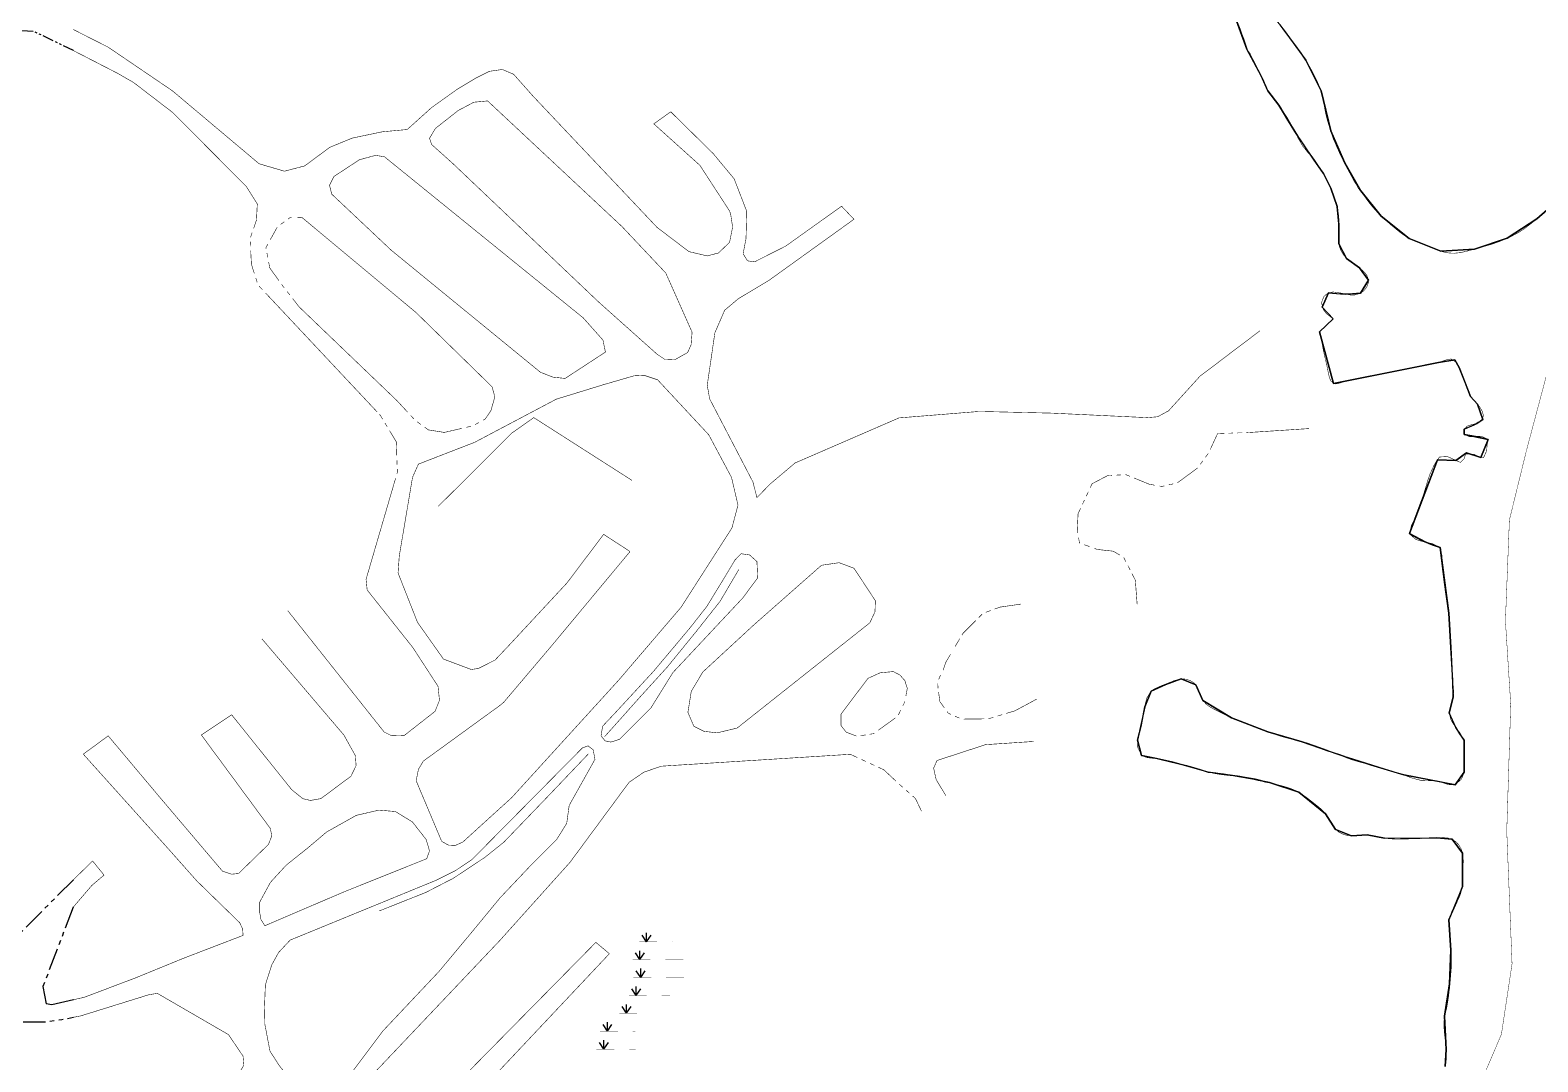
# Model space of a CAD drawing. Extents: x 203591 to 208218, y 4854879 to 4857795.
# Drawn here: x 206941 to 207447, y 4855657 to 4856003 of the extents above; entities that cross this region are included whole.
import ezdxf

# ---------------------------------------------------------------- set-up
doc = ezdxf.new("R2010")
doc.units = 0
doc.header["$LTSCALE"] = 1.5
doc.header["$MEASUREMENT"] = 0
doc.linetypes.add('PHANTOMX2', pattern=[5, 2.5, -0.5, 0.5, -0.5, 0.5, -0.5])
for name, color, linetype in [('CD-MALHA-LOTES', 40, 'CONTINUOUS'), ('HD-ALAGADO-BREJO', 170, 'CONTINUOUS'), ('HD-CURSO-PERENE', 170, 'CONTINUOUS'), ('HD-VALAS-DRENOS', 170, 'CONTINUOUS'), ('LM-LIM-SETOR-FISCAL', 7, 'CONTINUOUS'), ('RU-QUADRAS', 210, 'CONTINUOUS'), ('SV-EST-M-N-PAV', 1, 'PHANTOMX2'), ('SV-RUA-NAO-PAV-S-GUIA-C-GUIA', 7, 'PHANTOMX2')]:
    doc.layers.add(name, color=color, linetype=linetype)
doc.linetypes.add('Limite', pattern='A,20,-3,[130,ltypeshp.shx,S=6.35,R=0,X=0,Y=0],-3,20', length=46)

# ---------------------------------------------------------------- blocks, each defined once
blk = doc.blocks.new('*X6')
at = {"layer": 'HD-ALAGADO-BREJO'}
for points in [[(207147.893603, 4855697.074469), (207146.3933, 4855699.324267)], [(207147.893603, 4855697.074469), (207147.893199, 4855700.074469)], [(207147.893603, 4855697.074469), (207149.3933, 4855699.324671)], [(207145.650569, 4855691.074323), (207144.150347, 4855693.324175)], [(207145.650569, 4855691.074323), (207145.650273, 4855694.074323)], [(207145.650569, 4855691.074323), (207147.150347, 4855693.324471)], [(207145.912058, 4855685.074315), (207145.911737, 4855688.074315)], [(207145.912058, 4855685.074315), (207144.411817, 4855687.324154)], [(207145.912058, 4855685.074315), (207147.411817, 4855687.324476)], [(207144.427428, 4855679.074301), (207142.927156, 4855681.32412)], [(207144.427428, 4855679.074301), (207144.427065, 4855682.074301)], [(207144.427428, 4855679.074301), (207145.927156, 4855681.324483)], [(207141.190441, 4855673.074301), (207139.69011, 4855675.32408)], [(207141.190441, 4855673.074301), (207141.19, 4855676.074301)], [(207141.190441, 4855673.074301), (207142.69011, 4855675.324521)], [(207134.755583, 4855667.074162), (207133.25529, 4855669.323966)], [(207134.755583, 4855667.074162), (207134.755193, 4855670.074162)], [(207134.755583, 4855667.074162), (207136.25529, 4855669.324357)], [(207133.572513, 4855661.074101), (207132.072234, 4855663.323915)], [(207133.572513, 4855661.074101), (207133.572141, 4855664.074101)], [(207133.572513, 4855661.074101), (207135.072234, 4855663.324287)]]:
    blk.add_lwpolyline(points, dxfattribs=at)
at = {"layer": 'HD-ALAGADO-BREJO', "const_width": 0.13}
for points in [[(207145.393603, 4855697.074132), (207146.393603, 4855697.074267)], [(207146.393603, 4855697.074267), (207151.393603, 4855697.07494)], [(207156.393603, 4855697.075612), (207156.501015, 4855697.074243)], [(207143.150569, 4855691.074077), (207144.150569, 4855691.074176)], [(207144.150569, 4855691.074176), (207149.150569, 4855691.074668)], [(207154.150569, 4855691.075161), (207160.150568, 4855691.075753)], [(207143.412058, 4855685.074047), (207144.412058, 4855685.074154)], [(207144.412058, 4855685.074154), (207149.412058, 4855685.07469)], [(207154.412058, 4855685.075227), (207160.412058, 4855685.075871)], [(207141.927428, 4855679.073999), (207142.927428, 4855679.07412)], [(207142.927428, 4855679.07412), (207147.927428, 4855679.074724)], [(207152.927428, 4855679.075329), (207154.927428, 4855679.075571)], [(207154.927428, 4855679.075571), (207155.688722, 4855679.074136)], [(207138.690441, 4855673.073933), (207139.690441, 4855673.07408)], [(207139.690441, 4855673.07408), (207144.690441, 4855673.074815)], [(207132.255583, 4855667.073836), (207133.255583, 4855667.073966)], [(207133.255583, 4855667.073966), (207138.255583, 4855667.074618)], [(207143.255583, 4855667.075269), (207144.111477, 4855667.073955)], [(207131.072513, 4855661.073791), (207132.072513, 4855661.073915)], [(207132.072513, 4855661.073915), (207137.072513, 4855661.074535)], [(207142.072513, 4855661.075155), (207144.072513, 4855661.075403)], [(207144.072513, 4855661.075403), (207144.174654, 4855661.073922)]]:
    blk.add_lwpolyline(points, dxfattribs=at)

msp = doc.modelspace()

# ---------------------------------------------------------------- linework, layer by layer
at = {"layer": 'CD-MALHA-LOTES', "linetype": 'Continuous', "flags": 128}
for points in [[(207415.62, 4855655.18), (207416.04, 4855660.94), (207415.39, 4855672.07), (207417.14, 4855682.98), (207417.58, 4855694.2), (207416.93, 4855704.38), (207419.6, 4855710.43), (207421.48, 4855715.58), (207421.52, 4855726.75), (207418.05, 4855731.43), (207412.75, 4855731.86), (207407.71, 4855731.68), (207395.37, 4855731.79), (207389.52, 4855732.87), (207384.28, 4855732.55), (207378.94, 4855734.68), (207375.52, 4855740.01), (207366.55, 4855747.22), (207356.73, 4855750.42), (207346.84, 4855752.47), (207336.21, 4855753.98), (207324.38, 4855757.29), (207318.84, 4855758.52), (207313.85, 4855759.55), (207312.52, 4855764.67), (207313.79, 4855769.77), (207314.92, 4855775.83), (207317.04, 4855781.13), (207321.95, 4855783.36), (207327.15, 4855785.24), (207332.09, 4855783.21), (207334.41, 4855777.99), (207344.03, 4855772.18), (207356.25, 4855767.46), (207367.68, 4855764.15), (207379.7, 4855759.93), (207390.58, 4855756.42), (207401.8, 4855753.01), (207413.64, 4855750.79), (207419.03, 4855749.66), (207421.99, 4855753.91), (207422.01, 4855758.97), (207421.99, 4855764.63), (207419.26, 4855768.9), (207416.98, 4855773.88), (207418.36, 4855779.13), (207418.18, 4855784.69), (207417.58, 4855795.77), (207416.88, 4855807.25), (207415.48, 4855817.63), (207413.93, 4855829.26), (207409.19, 4855831.03), (207403.71, 4855833.92), (207407.25, 4855843.57), (207413.06, 4855858.72), (207419.2, 4855858.44), (207422.76, 4855860.98), (207427.6, 4855859.51), (207430.12, 4855865.46), (207425.8, 4855866.52), (207422.04, 4855867.22), (207422.04, 4855868.96), (207426.29, 4855870.91), (207428.24, 4855872.16), (207426.5, 4855877.38), (207424.13, 4855879.96), (207422.36, 4855884.63), (207420.39, 4855889.65), (207418.9, 4855892.17), (207413.45, 4855891.34), (207403.5, 4855889.29), (207378.2, 4855884.25), (207373.47, 4855901.6), (207378.11, 4855905.95), (207374.46, 4855909.87), (207376.58, 4855914.67), (207382.27, 4855914.24), (207387.32, 4855914.57), (207389.99, 4855918.92), (207386.91, 4855923.04), (207382.58, 4855926.22), (207379.95, 4855931.09), (207379.98, 4855937.85), (207379.4, 4855943.67), (207377.33, 4855949.79), (207374.91, 4855954.67), (207371.53, 4855959.54), (207365.27, 4855968.74), (207359.87, 4855977.59), (207356.19, 4855982.42), (207353.91, 4855987.44), (207349.16, 4855996.38), (207344.91, 4856008.03)], [(207361.38, 4856003.13), (207368.98, 4855992.67), (207374.03, 4855982.38), (207377.32, 4855968.98), (207382.02, 4855958.29), (207387.37, 4855948.84), (207394.18, 4855940.39), (207403.64, 4855932.88), (207414.21, 4855928.62), (207425.51, 4855929.36), (207436.41, 4855932.97), (207446.44, 4855939.53), (207455.06, 4855946.96)]]:
    msp.add_lwpolyline(points, dxfattribs=at)
at = {"layer": 'HD-CURSO-PERENE', "const_width": 0.18, "flags": 128}
for points in [[(207378.112429, 4855905.951693), (207375.805269, 4855907.697088), (207374.848433, 4855909.034955), (207374.184364, 4855911.37543), (207374.978379, 4855913.431389), (207376.155467, 4855914.454323), (207377.98999, 4855914.989441), (207381.012805, 4855914.545137), (207383.837209, 4855913.984577), (207385.364651, 4855913.972331), (207387.320739, 4855914.569254), (207388.565814, 4855915.555522), (207389.504444, 4855916.873991), (207389.970658, 4855918.334651), (207389.576207, 4855920.286013), (207388.666401, 4855921.522664), (207387.464736, 4855922.615159), (207385.61969, 4855923.926659), (207383.204212, 4855925.640409), (207381.607783, 4855927.361833), (207380.811805, 4855928.666835), (207380.220317, 4855930.07948), (207379.758885, 4855932.573104), (207379.837157, 4855935.575125), (207379.943218, 4855937.085094), (207379.971692, 4855939.362385), (207379.865209, 4855940.862747), (207379.662888, 4855942.351011), (207379.033007, 4855945.123105), (207378.586501, 4855946.556186), (207378.076358, 4855947.969858), (207377.514587, 4855949.364933), (207376.71833, 4855951.164297), (207376.064755, 4855952.515333), (207374.9053, 4855954.665167), (207374.129444, 4855955.949265), (207373.302016, 4855957.201633), (207372.421195, 4855958.418195), (207370.546654, 4855960.683016), (207369.553024, 4855961.812977), (207367.851254, 4855963.96946), (207366.351356, 4855966.558608), (207365.682515, 4855967.90847), (207364.595136, 4855970.084054), (207363.889549, 4855971.408091), (207362.795887, 4855973.314051), (207361.167614, 4855975.831093), (207360.284458, 4855977.046579), (207358.915854, 4855978.758426), (207357.959712, 4855979.923855), (207356.225138, 4855982.357195), (207355.498967, 4855983.737205), (207354.892924, 4855985.110645), (207354.316066, 4855986.502852), (207353.271412, 4855988.793783), (207351.841973, 4855991.431039), (207350.773823, 4855993.257206), (207350.035525, 4855994.566749), (207349.156927, 4855996.379801), (207348.186371, 4855999.211672), (207347.766336, 4856000.656102), (207347.322165, 4856002.092184), (207346.7102, 4856003.757167)], [(207361.070937, 4856003.513733), (207362.291695, 4856001.949321), (207364.050408, 4855999.519315), (207364.922951, 4855998.296383), (207366.397205, 4855996.296498), (207367.295551, 4855995.092718), (207368.97588, 4855992.674893), (207370.475475, 4855990.082342), (207371.173204, 4855988.750476), (207372.137411, 4855986.858633), (207372.79273, 4855985.502289), (207373.393986, 4855984.127234), (207374.027089, 4855982.378301), (207374.734972, 4855979.474333), (207375.004044, 4855977.995563), (207375.262034, 4855976.512191), (207375.543064, 4855975.034158), (207376.058798, 4855972.898531), (207376.484369, 4855971.459987), (207376.952023, 4855970.033635), (207377.823865, 4855967.570674), (207378.353893, 4855966.166582), (207379.391263, 4855963.662303), (207380.674402, 4855960.952022), (207381.347377, 4855959.610714), (207382.688744, 4855956.946308), (207383.366491, 4855955.60762), (207384.592138, 4855953.31487), (207386.135167, 4855950.742765), (207386.948304, 4855949.481209), (207388.209175, 4855947.597368), (207389.069405, 4855946.368411), (207389.959697, 4855945.161062), (207391.244053, 4855943.550529), (207392.228374, 4855942.415789), (207393.252075, 4855941.317785), (207395.271752, 4855939.367968), (207397.539994, 4855937.408585), (207398.70002, 4855936.450083), (207400.228724, 4855935.204834), (207401.424684, 4855934.287232), (207403.638537, 4855932.878224), (207406.38398, 4855931.696185), (207407.800568, 4855931.183754), (207409.210158, 4855930.65192), (207410.608279, 4855930.058882), (207411.982939, 4855929.457208), (207414.211989, 4855928.617406), (207415.673389, 4855928.246202), (207417.168491, 4855928.024683), (207418.674159, 4855927.963181), (207420.83998, 4855928.170804), (207423.76347, 4855928.863493), (207425.214158, 4855929.280141), (207426.957157, 4855929.764965), (207428.405422, 4855930.15816), (207431.259579, 4855930.988969), (207434.08539, 4855931.990149), (207435.47617, 4855932.557533), (207437.776956, 4855933.605515), (207439.115855, 4855934.28976), (207440.423777, 4855935.027167), (207442.02362, 4855936.047001), (207444.41734, 4855937.851365), (207445.57525, 4855938.808185), (207447.583753, 4855940.500912)], [(207415.953541, 4855656.636084), (207416.107307, 4855658.133638), (207416.116675, 4855659.650782), (207415.886664, 4855662.44083), (207415.697681, 4855663.928925), (207415.366769, 4855666.805938), (207415.277988, 4855668.303321), (207415.26353, 4855669.806158), (207415.326814, 4855671.307726), (207415.571727, 4855673.555676), (207415.810307, 4855675.036608), (207416.079194, 4855676.513441), (207416.480217, 4855678.700931), (207416.732353, 4855680.180157), (207417.136145, 4855682.981615), (207417.426143, 4855685.966619), (207417.520231, 4855687.464653), (207417.607327, 4855689.79261), (207417.627228, 4855691.294601), (207417.618757, 4855692.794585), (207417.5201, 4855695.69455), (207417.275674, 4855698.685928), (207417.009414, 4855700.782265), (207416.860058, 4855702.293666), (207416.929822, 4855704.378049), (207417.857222, 4855707.167968), (207418.556905, 4855708.521293), (207419.303793, 4855709.871364), (207420.284969, 4855711.801891), (207420.859161, 4855713.201422), (207421.475376, 4855715.579572), (207421.616771, 4855718.558035), (207421.591485, 4855720.069227), (207421.681084, 4855722.697319), (207421.755243, 4855724.197759), (207421.524178, 4855726.753054), (207421.006676, 4855728.227812), (207420.201036, 4855729.587002), (207419.149445, 4855730.715624), (207416.649552, 4855731.853392), (207415.144717, 4855731.967483), (207413.591978, 4855731.910355), (207411.229984, 4855731.780721), (207408.250464, 4855731.694548), (207406.215364, 4855731.640385), (207403.213985, 4855731.551007), (207401.709821, 4855731.510173), (207400.204549, 4855731.481254), (207398.701783, 4855731.489461), (207395.71273, 4855731.73498), (207393.885486, 4855732.100842), (207392.41121, 4855732.447393), (207390.939273, 4855732.736736), (207388.046329, 4855732.814742), (207385.04806, 4855732.543196), (207382.743862, 4855732.745178), (207381.261325, 4855733.198309), (207379.908835, 4855733.903455), (207377.999408, 4855735.81972), (207377.221476, 4855737.108419), (207376.495594, 4855738.446552), (207375.71042, 4855739.736185), (207374.536739, 4855741.129102), (207373.424314, 4855742.137396), (207372.242122, 4855743.085205), (207370.547426, 4855744.42279), (207369.358291, 4855745.347976), (207366.887587, 4855747.026697), (207365.215927, 4855747.881115), (207363.822789, 4855748.446021), (207362.3936, 4855748.927566), (207360.215623, 4855749.534486), (207357.308405, 4855750.265224), (207355.283111, 4855750.831669), (207353.840878, 4855751.248374), (207351.885615, 4855751.747096), (207348.928309, 4855752.243883), (207347.435498, 4855752.413629), (207345.348559, 4855752.615374), (207342.364104, 4855752.909389), (207339.66144, 4855753.261827), (207338.181924, 4855753.521723), (207336.207119, 4855753.978602), (207333.348815, 4855754.875877), (207331.926223, 4855755.355135), (207330.49164, 4855755.804118), (207329.014378, 4855756.200778), (207327.548188, 4855756.54915), (207326.084166, 4855756.882755), (207324.380471, 4855757.293548), (207321.529142, 4855758.047852), (207320.053534, 4855758.358173), (207317.219877, 4855758.63518), (207315.649021, 4855758.805395), (207313.848227, 4855759.549909), (207312.589759, 4855762.154681), (207312.473987, 4855763.805447), (207312.774362, 4855766.214568), (207313.590482, 4855769.063674), (207314.125768, 4855771.189153), (207314.636225, 4855774.129551), (207314.889191, 4855775.661951), (207315.233905, 4855777.395978), (207315.676718, 4855778.903363), (207317.04016, 4855781.130093), (207319.591494, 4855782.526613), (207321.071998, 4855783.037137), (207323.361575, 4855783.990602), (207324.740458, 4855784.616167), (207327.150544, 4855785.239312), (207328.68749, 4855785.131797), (207330.189225, 4855784.645399), (207331.498622, 4855783.81351), (207332.84507, 4855781.92568), (207333.372381, 4855780.492289), (207333.877362, 4855779.055862), (207335.354632, 4855776.881336), (207336.548036, 4855775.970905), (207337.892393, 4855775.193696), (207339.244571, 4855774.507311), (207340.610886, 4855773.819532), (207343.289853, 4855772.512431), (207345.404678, 4855771.604009), (207348.211466, 4855770.536462), (207349.624608, 4855770.014827), (207351.61889, 4855769.255539), (207353.015902, 4855768.708891), (207355.810319, 4855767.624704), (207357.660574, 4855766.94575), (207359.079975, 4855766.458065), (207360.509632, 4855766.001338), (207361.949956, 4855765.580885), (207363.791137, 4855765.103501), (207365.249571, 4855764.751801), (207366.706983, 4855764.396809), (207369.121313, 4855763.738966), (207370.554683, 4855763.296252), (207371.979325, 4855762.824292), (207373.396477, 4855762.329428), (207375.969512, 4855761.386036), (207378.767191, 4855760.30395), (207381.090006, 4855759.358975), (207382.482753, 4855758.799209), (207384.389029, 4855758.101435), (207387.26489, 4855757.259214), (207388.719573, 4855756.887859), (207390.176416, 4855756.520774), (207392.028061, 4855756.028925), (207393.473265, 4855755.621979), (207394.91327, 4855755.201791), (207396.814558, 4855754.633231), (207399.671593, 4855753.746895), (207401.09504, 4855753.263268), (207403.223516, 4855752.459463), (207404.646091, 4855751.930118), (207407.391731, 4855751.224204), (207410.337394, 4855751.10504), (207411.842181, 4855751.060445), (207413.369719, 4855750.85402), (207415.181726, 4855750.302162), (207416.699203, 4855749.787661), (207419.026191, 4855749.663924), (207421.151368, 4855751.672408), (207421.807475, 4855753.196474), (207422.157221, 4855755.437079), (207422.024103, 4855758.40667), (207422.088997, 4855760.501593), (207422.196742, 4855762.039459), (207421.989391, 4855764.631189), (207420.595514, 4855767.192061), (207419.633077, 4855768.425727), (207418.328759, 4855770.206121), (207417.564695, 4855771.563388), (207416.983548, 4855773.875325), (207417.627177, 4855776.752281), (207418.122459, 4855778.214302), (207418.5105, 4855780.618424), (207418.457607, 4855782.118396), (207418.299601, 4855783.623549), (207418.059313, 4855786.193583), (207417.935321, 4855789.187699), (207417.843897, 4855791.653028), (207417.765728, 4855793.151241), (207417.667222, 4855794.648851), (207417.442992, 4855797.26315), (207417.303118, 4855798.756671), (207417.10413, 4855801.483345), (207417.052743, 4855802.984131), (207417.018531, 4855804.485847), (207416.879489, 4855807.246681), (207416.491476, 4855810.214882), (207416.262175, 4855811.70043), (207415.964887, 4855813.960044), (207415.787834, 4855815.456737), (207415.475906, 4855817.625587), (207414.913665, 4855820.507351), (207414.690493, 4855822.000097), (207414.612595, 4855824.900885), (207414.626948, 4855826.545458), (207413.954947, 4855829.222667), (207411.511196, 4855830.531832), (207409.848479, 4855830.89818), (207407.412782, 4855831.467073), (207405.777166, 4855832.03663), (207403.750542, 4855833.770986), (207404.310283, 4855836.63053), (207405.078993, 4855838.138377), (207406.030632, 4855840.162573), (207407.033158, 4855842.927567), (207407.710328, 4855844.972057), (207408.180556, 4855846.396881), (207408.643203, 4855847.837949), (207409.347084, 4855850.174308), (207409.778999, 4855851.616207), (207410.588457, 4855853.97669), (207411.833032, 4855856.666752), (207412.587684, 4855857.980792), (207413.760759, 4855859.623144), (207416.409248, 4855859.788917), (207418.019125, 4855859.06369), (207420.758407, 4855857.81437), (207422.023601, 4855859.093239), (207422.554641, 4855860.672955), (207425.324678, 4855860.557477), (207426.982633, 4855859.725034), (207428.548702, 4855859.400263), (207429.586607, 4855861.738128), (207429.695226, 4855863.598377), (207430.123988, 4855865.455404), (207427.819323, 4855866.578867), (207425.801903, 4855866.524173), (207423.884262, 4855866.417935), (207422.042396, 4855867.220378), (207421.967943, 4855868.729665), (207422.96974, 4855869.955718), (207424.441352, 4855870.452437), (207426.101837, 4855870.852236), (207427.719609, 4855871.615684), (207428.518096, 4855873.455523), (207428.092743, 4855874.960354), (207427.214212, 4855876.471907), (207425.40449, 4855878.525545), (207424.131011, 4855879.960931), (207422.943956, 4855882.678578), (207422.509925, 4855884.154767), (207421.878216, 4855886.029261), (207420.750679, 4855888.781625), (207419.727291, 4855891.13153), (207417.672024, 4855892.504467), (207416.172149, 4855892.244694), (207414.545238, 4855891.704763), (207411.905131, 4855890.971731), (207409.002864, 4855890.546211), (207407.055473, 4855890.164765), (207405.595873, 4855889.803215), (207404.125678, 4855889.433235), (207402.020961, 4855888.983813), (207400.542621, 4855888.724274), (207397.747939, 4855888.26235), (207394.809589, 4855887.701598), (207393.338349, 4855887.396046), (207390.864944, 4855886.873506), (207389.384979, 4855886.568148), (207386.996591, 4855886.110424), (207384.135635, 4855885.579307), (207382.645839, 4855885.201687), (207380.345753, 4855884.434674), (207378.867203, 4855884.14157), (207377.310576, 4855885.099406), (207376.764537, 4855886.555804), (207376.403648, 4855888.280221), (207375.933865, 4855890.608074), (207375.246037, 4855893.447158), (207374.747752, 4855895.774428), (207374.468049, 4855897.251851), (207374.176676, 4855898.74297), (207373.657038, 4855900.965416)]]:
    msp.add_lwpolyline(points, dxfattribs=at)
at = {"layer": 'HD-VALAS-DRENOS', "const_width": 0.18, "flags": 128}
for points in [[(207142.979423, 4855851.782362), (207110.046138, 4855872.838319), (207102.478538, 4855867.51407), (207089.230275, 4855854.200676), (207077.990101, 4855843.082108)], [(207178.822138, 4855821.943514), (207172.53012, 4855811.251624), (207164.642399, 4855801.269054), (207154.847168, 4855789.241481), (207145.961092, 4855779.464235), (207133.810669, 4855765.844815)], [(207128.339482, 4855760.059322), (207115.138773, 4855746.194524), (207099.98125, 4855730.435286), (207093.56364, 4855725.30582), (207083.04109, 4855718.34256), (207073.777206, 4855713.577805), (207058.211829, 4855707.390885)]]:
    msp.add_lwpolyline(points, dxfattribs=at)
at = {"layer": 'LM-LIM-SETOR-FISCAL', "linetype": 'Limite', "ltscale": 0.1, "const_width": 0.13, "flags": 128}
msp.add_lwpolyline([(205796.415, 4856248.315), (205682.51, 4856182.65), (205659.3, 4856170.51), (205621.44, 4856158.01), (205507.35, 4856123.37), (205407.36, 4856092.31), (205394.74, 4856089.5), (205362.25, 4856082.61), (205354.69, 4856080.34), (205337.55, 4856076.77), (205289.87, 4856073.56), (205229.36, 4856070.3), (205219.27, 4856069.56), (205147.92, 4856065.7), (205113.32, 4856064.4), (205090.92, 4856063.16), (205009.9, 4856058.92), (204851.88, 4856050.7), (204687.08, 4856042.13), (204637.14, 4856038.78), (204603.03, 4856036.66), (204553.89, 4856035.32), (204520.66, 4856035.13), (204502.57, 4856037.61), (204484.57, 4856041.23), (204412.67, 4856060.75), (204330.68, 4856083.79), (204299.16, 4856093.11), (204270.41, 4856101.78), (204253.26, 4856107.22), (204244.69, 4856110.17), (204218.41, 4856111.79), (204202.69, 4856112.17), (204189.55, 4856111.98), (204142.89, 4856109.12), (204035.38, 4856102.27), (203993.42, 4856098.93), (203985.94, 4856098.57), (203969, 4856097.51), (203907.01, 4856092.75), (203828.45, 4856087.6), (203806.83, 4856085.89), (203745.43, 4856081.58), (203724.99, 4856080.15), (203677.22, 4856076.56), (203633.71, 4856071.22), (203591.04, 4856063.51), (203660.37, 4856023.03), (203705.27, 4855996.41), (203743.77, 4855973.31), (203818.31, 4855928.72), (203887.09, 4855887.86), (203952.66, 4855848.85), (204025, 4855805.96), (204088.2, 4855766.95), (204107.49, 4855755.62), (204177.8, 4855715.26), (204283.05, 4855651.55), (204316.3, 4855629.3), (204344.05, 4855608.74), (204359.413431, 4855596.133587), (204366.73, 4855590.13), (204395.58, 4855561.78), (204414.87, 4855540.12), (204436.53, 4855514.57), (204458.95, 4855485.04), (204486.36, 4855444.86), (204505.82, 4855416.26), (204534.16, 4855377.59), (204568.85, 4855328.27), (204604.98, 4855276.24), (204637.1, 4855229.79), (204661.77, 4855193.9), (204679.77, 4855167.91), (204703.32, 4855133.45), (204736.81, 4855084.64), (204752.67, 4855062.31), (204783.23, 4855019.37), (204803.12, 4854991.18), (204834.249649, 4854948.199642), (204845.64, 4854959.83), (204876.75, 4854964.71), (204914.35, 4854970.84), (204996.87, 4854983.31), (205090.66, 4854997.71), (205105.98, 4854999.94), (205187.94, 4855012.05), (205245.94, 4855021.11), (205272.68, 4855025.85), (205289.82, 4855028.52), (205353.63, 4855038.1), (205379.87, 4855044.32), (205380.17, 4855053.59), (205399.55, 4855054.95), (205426.54, 4855056.03), (205437.99, 4855056.62), (205499.63, 4855060.67), (205539.31, 4855063.19), (205567.09, 4855064.98), (205582.41, 4855066.09), (205635.91, 4855070), (205692.95, 4855073.42), (205739.37, 4855076.32), (205755.85, 4855076.88), (205779.09, 4855078.91), (205796.39, 4855080.33), (205832.27, 4855082.2), (205855.36, 4855083.58), (205884.96, 4855084.97), (205904.85, 4855085.43), (205945.85, 4855088.06), (205975.45, 4855089.94), (205990.04, 4855090.61), (206010.45, 4855091.62), (206021.42, 4855091.93), (206022.38, 4855094.63), (206023.19, 4855099.07), (206023.73, 4855105.32), (206023.73, 4855114.57), (206023.61, 4855122.77), (206023.73, 4855128.91), (206023.31, 4855148.74), (206059.09, 4855155.08), (206090.43, 4855139.24), (206138.56, 4855111.07), (206178.75, 4855088.19), (206206.79, 4855072.52), (206222.46, 4855062.86), (206230.38, 4855057.64), (206237.19, 4855052.51), (206245.02, 4855046.96), (206277.61, 4855028.92), (206315.11, 4855009.06), (206322.43, 4855004.94), (206334.61, 4854998.15), (206344.05, 4854991.94), (206370.01, 4854978.16), (206377.13, 4854974.52), (206383.62, 4854970.88), (206391.86, 4854965.97), (206400.96, 4854960.99), (206409.67, 4854956.24), (206418.06, 4854951.81), (206428.03, 4854946.58), (206436.74, 4854941.99), (206446.39, 4854936.45), (206454.94, 4854931.86), (206463.33, 4854927.27), (206473.94, 4854921.41), (206483.44, 4854916.66), (206493.49, 4854911.28), (206502.2, 4854906.53), (206509.16, 4854902.73), (206517.55, 4854899.17), (206528.48, 4854896), (206549.69, 4854889.67), (206564.41, 4854883.97), (206567.2, 4854879.08), (206570.83, 4854883.26), (206576.05, 4854891.17), (206582.86, 4854902.57), (206588.24, 4854910.17), (206594.1, 4854919.67), (206601.38, 4854929.09), (206611.99, 4854937.95), (206625.76, 4854949.98), (206640.32, 4854965.18), (206646.34, 4854973.73), (206650.93, 4854980.7), (206656.31, 4854989.4), (206659.8, 4854993.84), (206666.37, 4855000.56), (206674.91, 4855008.32), (206682.51, 4855016.24), (206687.1, 4855021.3), (206689.8, 4855026.21), (206695.97, 4855035.87), (206702.46, 4855046.95), (206709.74, 4855060.01), (206715.44, 4855068.88), (206721.77, 4855075.21), (206727.79, 4855082.65), (206732.22, 4855088.66), (206736.5, 4855097.05), (206739.58, 4855106.79), (206740.85, 4855116.29), (206741.17, 4855125.63), (206741.64, 4855134.02), (206741.17, 4855142.09), (206742.12, 4855150.72), (206742.75, 4855160.06), (206742.43, 4855173.36), (206743.07, 4855183.81), (206745.76, 4855192.36), (206748.45, 4855197.74), (206758.11, 4855205.5), (206768.24, 4855208.82), (206775.2, 4855210.56), (206778.84, 4855212.3), (206783.44, 4855216.26), (206786.6, 4855221.64), (206789.29, 4855225.29), (206792.14, 4855229.4), (206795.63, 4855232.73), (206801.01, 4855234.47), (206808.45, 4855236.21), (206816.52, 4855237.63), (206822.22, 4855240.17), (206827.6, 4855242.54), (206831.4, 4855244.28), (206836.63, 4855244.44), (206839.95, 4855243.97), (206842.19, 4855243.65), (206845.62, 4855240.46), (206849.62, 4855235.99), (206854.58, 4855232.12), (206859.64, 4855229.78), (206864.76, 4855227.39), (206870.2, 4855225.04), (206874.73, 4855222.3), (206878.92, 4855219.29), (206882.98, 4855215.83), (206887.98, 4855212.7), (206893.95, 4855209.85), (206900.29, 4855207.85), (206907.15, 4855206.19), (206913.73, 4855205.04), (206920.81, 4855203.6), (206927.56, 4855201.94), (206933.6, 4855200.48), (206939.89, 4855199.17), (206945.67, 4855197.5), (206951.88, 4855196.77), (206955.646692, 4855197.169441), (206957.306662, 4855197.34315), (206961.862616, 4855199.664984), (206966.527907, 4855198.429918), (206972.051755, 4855197.762708), (206977.408644, 4855196.392723), (206983.226231, 4855195.866614), (206988.517313, 4855195.575902), (206994.381656, 4855194.986132), (206999.439545, 4855194.39722), (207005.614593, 4855193.621657), (207012.363297, 4855193.601324), (207017.572169, 4855195.36525), (207023.03395, 4855199.405412), (207027.732957, 4855202.047994), (207032.274552, 4855204.906141), (207036.833943, 4855207.976499), (207041.709791, 4855210.664404), (207047.645836, 4855212.460922), (207053.627362, 4855214.050921), (207060.025663, 4855216.416757), (207065.622577, 4855219.182648), (207071.297192, 4855222.28006), (207076.000549, 4855226.442043), (207079.81713, 4855231.025691), (207081.103271, 4855236.760794), (207082.59759, 4855241.307754), (207088.023389, 4855243.939561), (207090.578395, 4855249.590665), (207089.808985, 4855256.17649), (207088.296416, 4855261.394437), (207091.682817, 4855264.782116), (207096.437455, 4855266.14688), (207101.10609, 4855269.633922), (207105.023599, 4855274.180832), (207109.741577, 4855275.556417), (207115.560457, 4855275.105675), (207120.834136, 4855274.222138), (207125.843848, 4855273.366924), (207131.736831, 4855271.630579), (207137.125757, 4855270.101991), (207140.28442, 4855270.079902), (207149.515925, 4855272.920652), (207159.750695, 4855279.150512), (207168.205506, 4855287.160332), (207178.440276, 4855293.835183), (207190.455007, 4855299.175063), (207198.909818, 4855306.294903), (207210.479558, 4855312.524764), (207226.054209, 4855320.312089), (207238.95892, 4855331.88183), (207248.7487, 4855350.571411), (207250.973651, 4855379.940753), (207256.758521, 4855404.860194), (207263.433371, 4855423.994765), (207271.888182, 4855446.689256), (207282.567942, 4855472.943668), (207294.805168, 4855494.970674), (207326.84445, 4855524.340016), (207365.558582, 4855558.159258), (207387.072345, 4855586.866424), (207407.157013, 4855615.155159), (207422.962295, 4855638.924947), (207434.532036, 4855666.069339), (207438.091956, 4855689.65381), (207436.311996, 4855734.152813), (207437.646966, 4855776.64936), (207435.867006, 4855804.683732), (207437.201976, 4855838.502973), (207442.986846, 4855862.087445), (207450.106687, 4855888.786846), (207460.341457, 4855908.811397), (207484.893222, 4855935.842551), (207514.888754, 4855951.474025), (207555.868566, 4855955.698748), (207618.394465, 4855944.291996), (207657.684388, 4855935.842551), (207679.230475, 4855930.772883), (207701.081061, 4855927.500978), (207727.335472, 4855933.285849), (207757.594794, 4855943.075629), (207797.198906, 4855948.41551), (207840.362939, 4855943.520619), (207880.857031, 4855931.060899), (207908.46854, 4855922.081144), (207928.081857, 4855916.750273), (207978.978222, 4855907.32502), (207988.919986, 4855905.773418), (208022.363859, 4855902.136547), (208058.853041, 4855901.246567), (208090.002343, 4855903.026527), (208114.955167, 4855908.683361), (208130.682304, 4855913.813432), (208161.847626, 4855928.407512), (208188.891822, 4855948.61949), (208218.286591, 4855981.057933), (208187.445907, 4855991.449903), (208165.321069, 4856010.222493), (208159.224361, 4856022.94), (208156.58974, 4856039.12589), (208148.685879, 4856065.472094), (208141.72335, 4856085.385589), (208131.121743, 4856100.600365), (208114.978287, 4856123.563692), (208106.091421, 4856139.449948), (208093.205298, 4856162.116022), (208084.73682, 4856199.326829), (208076.797221, 4856229.27502), (208073.616124, 4856257.1496), (208067.838157, 4856284.431712), (208065.021572, 4856320.096316), (208063.518292, 4856367.226456), (208062.416051, 4856397.165935), (208051.054374, 4856419.94066), (208041.168955, 4856425.250761), (208034.147983, 4856457.455812), (208021.67975, 4856492.348298), (208031.159526, 4856541.689942), (208020.976111, 4856586.808408), (208019.467809, 4856600.268866), (208028.327718, 4856624.553543), (208027.926294, 4856671.90573), (208026.162133, 4856750.628679), (208030.440265, 4856795.701991), (208034.406877, 4856848.418794), (208036.125381, 4856871.257936), (208022.299519, 4856927.922659), (208010.560024, 4856953.886397), (208008.303255, 4856989.771934), (207999.795743, 4857038.357717), (207992.204293, 4857055.360826), (207973.187812, 4857100.767903), (207964.482023, 4857136.653753), (207955.32649, 4857174.790688), (207947.06, 4857205.66), (207936.24, 4857242.09), (207927.67, 4857273.58), (207918.98, 4857320.37), (207891.61, 4857379.79), (207864.78, 4857442.58), (207832.53, 4857508.13), (207814.62, 4857556.12), (207809.96, 4857575.68), (207785.03, 4857617.04), (207772.89, 4857638.07), (207748.63, 4857685.56), (207726.14, 4857726.05), (207670.54, 4857791.94), (207637.716929, 4857752.579866), (207327.499503, 4857249.046871), (207320.676618, 4857251.493261), (207314.080136, 4857253.877844), (207301.63279, 4857226.347664), (207278.712679, 4857178.433894), (207276.5774, 4857174.787641), (207262.892453, 4857152.57806), (207252.462304, 4857134.399802), (207240.885989, 4857115.917861), (207229.906692, 4857098.269253), (207214.91377, 4857077.033986), (207202.397592, 4857060.643753), (207187.795384, 4857042.763498), (207183.851205, 4857038.068132), (207172.84771, 4857025.964287), (207149.87276, 4857002.228535), (207122.979462, 4856978.24558), (207115.279823, 4856971.792429), (207096.554824, 4856956.721089), (207093.179038, 4856954.256239), (207063.969674, 4856931.265115), (207039.009706, 4856911.05036), (207002.55255, 4856880.952023), (206995.622513, 4856875.427191), (206955.697742, 4856843.197587), (206925.76, 4856819.17), (206889.95, 4856790.29), (206863.87, 4856769.12), (206847.05, 4856755.62), (206812.934473, 4856729.478313), (206791.2, 4856713), (206771.48, 4856697.98), (206751.62, 4856684.07), (206724.81, 4856665.42), (206695.34, 4856644.45), (206670.42, 4856628.03), (206663.08, 4856623.07), (206633.21, 4856602.21), (206600.85, 4856580.16), (206591.4, 4856573.83), (206573.31, 4856561.53), (206563.13, 4856555.38), (206553.22, 4856549.54), (206544.9, 4856545.03), (206536.19, 4856541.04), (206524.84, 4856536.19), (206513.22, 4856531.58), (206498.3, 4856526.31), (206481.81, 4856521.39), (206460.98, 4856515.61), (206436.55, 4856509.25), (206404.85, 4856501.32), (206376.503498, 4856494.172169), (206338.854515, 4856484.264542), (206332.61, 4856481.61), (206321.41, 4856478.45), (206309.98, 4856474.91), (206297.27, 4856470.73), (206283.09, 4856465.93), (206265.98, 4856460.4), (206237.37, 4856450.17), (206227.79, 4856446.64), (206207.64, 4856438.98), (206187.88, 4856431.02), (206170.1, 4856423.58), (206145.59, 4856412.49), (206123.09, 4856402.3), (206095.56, 4856389.84), (206084.72388, 4856385.188271), (206064.4, 4856375.95), (206043.92, 4856366.69), (206002.95, 4856348.23), (205973.98, 4856334.81), (205918.83, 4856309.59), (205889.94, 4856296.39), (205871.28, 4856287.81), (205863.09, 4856283.51), (205834.67, 4856269.04), (205796.415, 4856248.315)], dxfattribs=at)
at = {"layer": 'RU-QUADRAS', "color": 6, "linetype": 'Continuous'}
for points in [[(207338.34, 4856022.89, -0.0332535778), (207349.16, 4855996.38, -0.0310405582), (207356.19, 4855982.42), (207359.87, 4855977.59, 0.0264178337), (207374.91, 4855954.67), (207377.33, 4855949.79), (207379.4, 4855943.67, -0.0519297249), (207379.95, 4855931.09), (207382.58, 4855926.22), (207386.91, 4855923.04), (207389.99, 4855918.92), (207387.32, 4855914.57, -0.0704570237), (207376.58, 4855914.67), (207374.46, 4855909.87), (207378.11, 4855905.95), (207373.47, 4855901.6), (207378.2, 4855884.25), (207413.45, 4855891.34), (207418.9, 4855892.17), (207420.39, 4855889.65), (207424.13, 4855879.96), (207426.5, 4855877.38), (207428.24, 4855872.16, -0.0700508275), (207422.04, 4855868.96), (207422.04, 4855867.22), (207430.12, 4855865.46), (207427.6, 4855859.51), (207422.76, 4855860.98), (207419.2, 4855858.44), (207413.06, 4855858.72), (207403.71, 4855833.92, 0.0640484279), (207413.93, 4855829.26), (207416.88, 4855807.25), (207417.58, 4855795.77), (207418.36, 4855779.13), (207416.98, 4855773.88, 0.069863593), (207421.99, 4855764.63), (207421.99, 4855753.91), (207419.03, 4855749.66), (207401.8, 4855753.01, -0.0170948698), (207367.68, 4855764.15), (207356.25, 4855767.46), (207344.03, 4855772.18), (207334.41, 4855777.99), (207332.09, 4855783.21), (207327.15, 4855785.24, 0.0397227188), (207317.04, 4855781.13), (207314.92, 4855775.83), (207312.52, 4855764.67), (207313.85, 4855759.55, -0.0307111402), (207336.21, 4855753.98, -0.0316500559), (207356.73, 4855750.42), (207366.55, 4855747.22), (207375.52, 4855740.01), (207378.94, 4855734.68), (207384.28, 4855732.55), (207389.52, 4855732.87), (207395.37, 4855731.79), (207412.75, 4855731.86), (207418.05, 4855731.43), (207421.52, 4855726.75), (207421.48, 4855715.58), (207416.93, 4855704.38), (207417.58, 4855694.2, -0.0599982729), (207415.39, 4855672.07), (207416.04, 4855660.94), (207415.62, 4855655.18, 0.0164144934)], [(207455.06, 4855946.96), (207446.44, 4855939.53), (207436.41, 4855932.97), (207425.51, 4855929.36), (207414.21, 4855928.62), (207403.64, 4855932.88), (207394.18, 4855940.39), (207387.37, 4855948.84, -0.0505047363), (207377.32, 4855968.98), (207374.03, 4855982.38), (207368.98, 4855992.67, 0.0298198006), (207352.98, 4856013.35)]]:
    msp.add_lwpolyline(points, format="xyb", dxfattribs=at)
at = {"layer": 'SV-EST-M-N-PAV', "flags": 128}
msp.add_lwpolyline([(206955.68, 4855995.913862), (206942.46, 4856002.33), (206937.76, 4856002.58), (206932.07, 4856000.85), (206923.77, 4855994.26), (206914.51, 4855990.45), (206907.2, 4855987.68), (206906.23, 4855994.04)], dxfattribs=at)
at = {"layer": 'SV-EST-M-N-PAV', "linetype": 'PHANTOMX2', "const_width": 0.18, "flags": 128}
for points in [[(206955.675357, 4856002.973349), (206967.346005, 4855997.050739), (206988.863585, 4855982.433476), (207017.937272, 4855957.970055)], [(207013.657063, 4855950.324782), (206989.033798, 4855975.097941), (206975.868235, 4855985.195894), (206970.409204, 4855988.338973), (206955.675357, 4855995.914263)]]:
    msp.add_lwpolyline(points, dxfattribs=at)
at = {"layer": 'SV-RUA-NAO-PAV-S-GUIA-C-GUIA', "linetype": 'PHANTOMX2', "ltscale": 2}
for p, q in [((206955.672054, 4855717.877129), (206922.92, 4855685.06)), ((206955.59, 4855708.65), (206945.452985, 4855682.055566)), ((206945.452985, 4855682.055566), (206946.48, 4855676.23)), ((206948.39809, 4855675.948902), (206946.48, 4855676.23))]:
    msp.add_line(p, q, dxfattribs=at)
at = {"layer": 'SV-RUA-NAO-PAV-S-GUIA-C-GUIA', "linetype": 'PHANTOMX2', "const_width": 0.18, "flags": 128}
for points in [[(207017.937272, 4855957.970055), (207026.420001, 4855955.473219), (207033.222641, 4855957.243669), (207041.593565, 4855963.465891), (207049.201497, 4855966.585262), (207059.253166, 4855968.690514), (207067.600236, 4855969.451258), (207075.824742, 4855976.845361), (207084.484536, 4855983.030928), (207090.670103, 4855986.742268), (207095.123711, 4855988.969072), (207099.514333, 4855989.587741), (207103.28866, 4855987.979381), (207109.867149, 4855980.567901), (207151.443683, 4855936.57092), (207162.100426, 4855928.501609), (207168.1896, 4855927.068752), (207171.991049, 4855928.052226), (207175.703956, 4855931.641666), (207176.725507, 4855936.747504), (207176.030928, 4855941.278351), (207175.579236, 4855942.313279)], [(207154.298471, 4855921.336959), (207163.131584, 4855901.489214), (207162.793814, 4855897.298969), (207161.652939, 4855894.682003), (207157.245386, 4855892.198311), (207154.010309, 4855892.350515), (207151.407989, 4855894.08089), (207131.948549, 4855911.463074), (207082.789468, 4855958.152899), (207075.821996, 4855964.400277), (207075.081766, 4855966.508377), (207077.044707, 4855969.805766), (207084.731959, 4855975.85567), (207089.973505, 4855978.611154), (207094.571931, 4855979.039548)], [(207094.571931, 4855979.039548), (207139.604124, 4855936.929653), (207154.298471, 4855921.336959)], [(207175.579236, 4855942.313279), (207165.762887, 4855957.42268), (207150.29656, 4855971.350372), (207155.974227, 4855975.399485)], [(207155.974227, 4855975.399485), (207170.216495, 4855961.381443), (207177.252577, 4855952.884021), (207181.458763, 4855941.997423), (207181.21134, 4855932.842784), (207180.237113, 4855927.793814), (207181.706186, 4855925.420103), (207184.072165, 4855925.072165), (207194.584364, 4855930.396576), (207213.252577, 4855943.729381)], [(207120.550132, 4855885.982187), (207116.463918, 4855886.412371), (207112.26101, 4855888.059789), (207062.27716, 4855928.941321), (207042.298969, 4855947.773196), (207041.556701, 4855950.742268), (207043.041237, 4855953.71134), (207051.567917, 4855959.308226), (207056.970322, 4855960.784908), (207059.966042, 4855960.319251)], [(207059.966042, 4855960.319251), (207126.629872, 4855906.278109), (207133.242361, 4855898.829919), (207134.068064, 4855894.812268), (207120.550132, 4855885.982187)], [(207016.097005, 4855936.309809), (207017.055385, 4855939.08428), (207017.328827, 4855944.494426), (207013.657063, 4855950.324782)], [(207168.432658, 4855885.210329), (207170.775035, 4855901.30139), (207174.055577, 4855908.851355), (207178.669103, 4855912.737014), (207188.888164, 4855918.849955), (207217.406411, 4855939.353846), (207213.252577, 4855943.729381)], [(207021.699082, 4855932.530941), (207023.992, 4855936.667687)], [(207025.161856, 4855937.622168), (207026.394843, 4855938.516345)], [(207027.597734, 4855939.388697), (207028.551122, 4855940.080106), (207028.941416, 4855940.072901)], [(207030.772754, 4855940.039094), (207032.248053, 4855940.011859)], [(207032.248053, 4855940.011859), (207070.579651, 4855908.056331), (207096.051824, 4855883.178794), (207096.979381, 4855879.793814), (207095.667078, 4855875.163662), (207093.762887, 4855872.371134), (207093.021326, 4855871.963518)], [(207015.055028, 4855930.317514), (207014.983275, 4855931.818755)], [(207015.057863, 4855933.301537), (207015.580956, 4855934.815869)], [(207020.272623, 4855929.535359), (207020.212653, 4855929.849215), (207020.875669, 4855931.045389)], [(207016.334315, 4855921.188017), (207015.342097, 4855924.311306), (207015.127821, 4855928.794496)], [(207020.844837, 4855926.540667), (207020.557135, 4855928.046363)], [(207024.581356, 4855918.772745), (207021.515464, 4855923.030928), (207021.136713, 4855925.013128)], [(207017.288672, 4855918.183905), (207016.808258, 4855919.696143)], [(207019.035548, 4855915.763432), (207017.996578, 4855916.871201)], [(207026.374484, 4855916.329382), (207025.969072, 4855916.845361), (207025.473812, 4855917.533222)], [(207057.529518, 4855874.72045), (207020.089589, 4855914.639594)], [(207028.232251, 4855913.964952), (207027.291891, 4855915.161773)], [(207067.721195, 4855874.677604), (207064.072165, 4855878.618557), (207031.412371, 4855909.917526), (207029.159948, 4855912.784247)], [(207353.540932, 4855901.957881), (207333.439411, 4855886.723966)], [(207168.713562, 4855867.086654), (207151.570413, 4855885.511903), (207147.020619, 4855887.030928), (207143.632227, 4855886.853621), (207133.627018, 4855883.946439), (207117.567497, 4855879.014603), (207090.241315, 4855864.561984)], [(207169.014385, 4855879.129006), (207168.237113, 4855883.56701), (207168.432658, 4855885.210329)], [(207333.439411, 4855886.723966), (207322.896509, 4855875.100914), (207319.190605, 4855873.114843), (207315.74195, 4855872.831127), (207283.822469, 4855874.340623), (207259.443234, 4855874.911206), (207232.503927, 4855872.7385), (207197.663987, 4855857.627011), (207189.339523, 4855850.602859), (207184.872818, 4855846.01499), (207183.546617, 4855851.23256), (207169.014385, 4855879.129006)], [(207059.357056, 4855872.314909), (207058.587997, 4855873.59188), (207058.304117, 4855873.880436)], [(207058.587997, 4855873.59188), (207058.562102, 4855873.61949)], [(207060.904327, 4855869.745769), (207060.126377, 4855871.037503)], [(207069.774605, 4855872.459921), (207068.74094, 4855873.576279)], [(207072.149782, 4855870.571664), (207070.901016, 4855871.47355)], [(207088.953486, 4855869.933288), (207087.464067, 4855869.589031)], [(207091.667271, 4855871.219229), (207090.332577, 4855870.485583)], [(207064.106962, 4855860.061778), (207063.945102, 4855864.696766), (207061.693562, 4855868.435298)], [(207085.994705, 4855869.24941), (207080.046925, 4855867.874671), (207074.71134, 4855868.721649), (207073.416662, 4855869.656694)], [(207159.442518, 4855809.251657), (207176.493884, 4855835.830457), (207178.516548, 4855843.490754), (207176.358729, 4855852.771022), (207168.713562, 4855867.086654)], [(207341.561953, 4855867.57175), (207339.350973, 4855867.504218), (207336.87623, 4855862.148836)], [(207344.547479, 4855867.662939), (207342.976678, 4855867.614961)], [(207347.590035, 4855867.75587), (207345.962204, 4855867.70615)], [(207369.985241, 4855869.15773), (207349.244879, 4855867.806415), (207349.00476, 4855867.799081)], [(207090.241315, 4855864.561984), (207071.356975, 4855857.244653), (207069.389219, 4855852.844948), (207064.939628, 4855826.45083)], [(207336.241224, 4855860.84166), (207335.27734, 4855859.530069)], [(207064.212396, 4855857.042609), (207064.159322, 4855858.562427)], [(207064.16378, 4855854.056193), (207064.300369, 4855854.523429), (207064.264174, 4855855.559887)], [(207332.671831, 4855855.984663), (207332.655543, 4855855.962499), (207325.862697, 4855850.952918)], [(207334.439643, 4855858.390186), (207333.509528, 4855857.124546)], [(207053.804124, 4855818.618557), (207063.714936, 4855852.520819)], [(207303.915321, 4855853.463358), (207302.463918, 4855853.381443), (207297.268041, 4855850.659794), (207296.610789, 4855849.256539)], [(207307.002161, 4855853.637576), (207305.378054, 4855853.545913)], [(207310.001588, 4855853.137232), (207308.563821, 4855853.725714), (207308.464894, 4855853.720131)], [(207318.361727, 4855850.154592), (207316.493692, 4855850.479996), (207311.329161, 4855852.593853)], [(207321.518924, 4855849.957654), (207320.637431, 4855849.758174), (207319.908307, 4855849.885184)], [(207324.486256, 4855850.629155), (207322.898671, 4855850.269888)], [(207294.708817, 4855845.195764), (207294.038539, 4855843.764697)], [(207296.00711, 4855847.967664), (207295.312496, 4855846.484639)], [(207293.43486, 4855842.475821), (207292.568552, 4855840.626225), (207292.295329, 4855835.266183), (207292.477476, 4855834.152494)], [(207064.53024, 4855820.730073), (207071.041724, 4855804.200528), (207079.762239, 4855791.856415), (207089.061856, 4855788.371134), (207091.442323, 4855788.700791), (207097.050484, 4855791.529336), (207101.266725, 4855795.968115), (207121.195537, 4855817.416068), (207133.457482, 4855833.690578), (207142.325678, 4855827.934936)], [(207292.733898, 4855832.584675), (207293.025274, 4855830.803134), (207293.178255, 4855830.747775)], [(207294.668041, 4855830.208674), (207296.431214, 4855829.570644)], [(207064.939628, 4855826.45083), (207064.53024, 4855820.730073)], [(207142.325678, 4855827.934936), (207116.007114, 4855796.296637), (207099.936279, 4855777.335072), (207098.646544, 4855776.283196)], [(207298.025128, 4855828.993862), (207299.061204, 4855828.618943), (207304.294765, 4855828.048243), (207306.595185, 4855826.740161)], [(207307.882589, 4855825.936266), (207308.630864, 4855824.468105)], [(207309.281179, 4855823.192147), (207310.003238, 4855821.775423)], [(207310.653553, 4855820.499465), (207311.756739, 4855818.334947), (207312.371004, 4855810.264807)], [(207027.574782, 4855808.054602), (207059.865979, 4855767.402062), (207062.340206, 4855766.164948), (207066.670103, 4855766.28866), (207076.938144, 4855774.329897), (207078.42268, 4855778.041237), (207077.927835, 4855782.742268), (207069.48947, 4855795.72319), (207054.175258, 4855815.030928), (207053.804124, 4855818.618557)], [(207079.164948, 4855730.721649), (207081.391753, 4855729.484536), (207083.742268, 4855729.360825), (207086.241842, 4855730.502703), (207102.644681, 4855745.404023), (207138.489848, 4855784.762064), (207159.442518, 4855809.251657)], [(207264.574896, 4855808.629598), (207266.401186, 4855809.287821), (207273.407216, 4855810.306701)], [(207253.603281, 4855799.892887), (207253.921822, 4855800.430121), (207258.232448, 4855804.751841)], [(207259.251555, 4855805.773571), (207260.383093, 4855806.908021)], [(207261.637306, 4855807.570845), (207263.208978, 4855808.1373)], [(207018.890084, 4855798.627112), (207046.378508, 4855766.374045), (207050.216495, 4855759.484536), (207050.463918, 4855756.14433), (207048.731959, 4855752.556701), (207038.649485, 4855745.072165), (207035.185567, 4855744.453608), (207032.595615, 4855745.046254), (207028.861634, 4855748.070958), (207008.736435, 4855773.17279), (206998.56701, 4855766.412371), (207021.701031, 4855735.051546), (207022.195876, 4855732.57732), (207021.082474, 4855729.731959), (207011.061856, 4855719.958763), (207008.71134, 4855719.71134), (207005.659503, 4855720.726515), (206983.887982, 4855746.387595), (206967.336593, 4855766.110509), (206958.979381, 4855759.979381), (206987.853891, 4855727.828777), (206997.101427, 4855717.411381), (207011.43299, 4855703.443299), (207012.42268, 4855701.340206), (207012.560228, 4855699.19702), (206992.591675, 4855691.528515), (206976.374829, 4855684.893835), (206959.359474, 4855678.463498), (206955.666762, 4855677.617825)], [(207251.329998, 4855796.058887), (207252.881749, 4855798.67599)], [(207247.284544, 4855788.07378), (207248.234157, 4855790.837606), (207249.807332, 4855793.49084)], [(207230.633489, 4855787.667056), (207226.195876, 4855787.257732), (207222.113402, 4855785.402062), (207213.082474, 4855773.402062), (207213.082474, 4855769.56701), (207214.814433, 4855767.340206), (207218.221594, 4855766.047835)], [(207234.819038, 4855779.505182), (207235.305577, 4855782.082323), (207234.467393, 4855784.641861), (207232.814433, 4855786.515464), (207230.633489, 4855787.667056)], [(207245.827939, 4855784.99394), (207246.427413, 4855786.553318)], [(207245.627058, 4855782.013731), (207245.509001, 4855783.611673)], [(207247.741652, 4855775.498484), (207246.227666, 4855777.569263), (207245.791733, 4855780.759618)], [(207098.646544, 4855776.283196), (207072.979381, 4855757.628866), (207071.371134, 4855754.907216), (207070.59348, 4855751.072994), (207079.164948, 4855730.721649)], [(207232.285992, 4855773.121967), (207233.093502, 4855774.757501)], [(207233.779014, 4855776.145941), (207234.436099, 4855777.476803), (207234.479015, 4855777.704123)], [(207249.951285, 4855773.304119), (207249.058619, 4855773.697181), (207248.614869, 4855774.304127)], [(207278.657046, 4855778.412264), (207271.345381, 4855774.489738), (207268.535218, 4855773.64485)], [(207225.59423, 4855768.01596), (207231.28254, 4855772.113244)], [(207252.729755, 4855772.080694), (207251.284047, 4855772.717273)], [(207261.082701, 4855771.810692), (207254.2406, 4855771.729269)], [(207264.167498, 4855772.331676), (207262.499606, 4855771.830218)], [(207267.119309, 4855773.219151), (207265.583408, 4855772.757376)], [(207219.634312, 4855766.171064), (207221.293133, 4855766.429103)], [(207222.701342, 4855766.648158), (207223.969072, 4855766.845361), (207224.222213, 4855767.027698)], [(207261.503253, 4855763.163885), (207277.745769, 4855764.236632)], [(207128.251376, 4855762.765499), (207129.948454, 4855761.463918), (207130.56701, 4855758.247423), (207121.918873, 4855742.804128), (207121.093228, 4855736.795415), (207117.721955, 4855731.350362), (207109.693102, 4855723.372739), (207098.750727, 4855711.801753), (207088.755213, 4855699.674951), (207078.258114, 4855687.099652), (207059.494845, 4855667.195876), (207047.618557, 4855651.360825), (207042.051546, 4855640.597938), (207039.824742, 4855639.360825), (207037.226804, 4855640.226804), (207024.759846, 4855655.444401), (207021.583758, 4855660.37041), (207019.874278, 4855669.347839), (207019.749779, 4855675.160789), (207020.031975, 4855682.575148), (207022.159683, 4855689.278961), (207024.476294, 4855693.476529), (207028.341492, 4855697.616392)], [(207028.341492, 4855697.616392), (207077.392597, 4855717.718893), (207083.902034, 4855720.993973), (207089.31385, 4855724.625184), (207126.355175, 4855762.076201)], [(207126.355175, 4855762.076201), (207126.360825, 4855762.082474), (207128.251376, 4855762.765499)], [(207155.000152, 4855756.081957), (207216.173086, 4855759.928974)], [(207216.173086, 4855759.928974), (207218.585492, 4855758.818159)], [(207248.238358, 4855746.042488), (207244.964535, 4855751.47004), (207244.131822, 4855755.28221), (207245.242135, 4855757.832187), (207261.503253, 4855763.163885)], [(207122.185599, 4855723.69799), (207141.987567, 4855750.522248), (207146.998816, 4855753.954999), (207152.803102, 4855755.930773), (207155.000152, 4855756.081957)], [(207219.914141, 4855758.20637), (207221.479242, 4855757.485704)], [(207222.807891, 4855756.873915), (207224.249136, 4855756.21028)], [(207225.577785, 4855755.598491), (207227.392098, 4855754.763073), (207231.513354, 4855750.915206)], [(207232.552292, 4855749.946898), (207233.803511, 4855748.839967)], [(207234.865698, 4855747.900269), (207236.0179, 4855746.880936)], [(207237.080087, 4855745.941237), (207238.041838, 4855745.090393), (207240.071658, 4855740.821391)], [(206955.667537, 4855708.73178), (206961.821396, 4855715.930985), (206965.933557, 4855719.418253), (206962.107094, 4855724.147028), (206955.667764, 4855717.874283)], [(207135.391753, 4855693.051546), (207130.861365, 4855696.86281), (207070.589103, 4855635.678037), (207066.380958, 4855633.093155), (207061.882236, 4855632.614165), (207057.097094, 4855635.193071), (207054.41515, 4855638.863996), (207054.546392, 4855648.391753), (207057.020619, 4855653.587629), (207098.638177, 4855697.471882), (207122.185599, 4855723.69799)], [(207095.700746, 4855473.064592), (207128.38176, 4855495.196824), (207132.245645, 4855499.036055), (207135.30949, 4855502.728893), (207137.35567, 4855507.770619), (207138.345361, 4855513.213918), (207138.42148, 4855517.444897), (207136.489691, 4855523.110825), (207126.051546, 4855539.525773), (207107.982418, 4855560.485312), (207093.171365, 4855578.295644), (207049.211342, 4855625.661447), (207044.463918, 4855632.43299), (207044.278351, 4855634.412371), (207045.57732, 4855635.773196), (207047.865979, 4855636.268041), (207050.278351, 4855634.164948), (207058.259186, 4855626.719391), (207062.899914, 4855625.393854), (207070.107061, 4855628.264659), (207076.568068, 4855631.890721), (207093.528362, 4855648.593135), (207135.391753, 4855693.051546)], [(206955.666616, 4855671.731816), (206958.133043, 4855672.206219), (206980.996955, 4855679.309347), (206983.814433, 4855679.752577), (207007.669455, 4855665.922457)], [(207007.669455, 4855665.922457), (207012.546392, 4855658.721649), (207012.824742, 4855655.690722), (207011.649485, 4855653.71134), (206955.665089, 4855610.381127)]]:
    msp.add_lwpolyline(points, dxfattribs=at)
for points in [[(207179.544577, 4855827.201139), (207182.402062, 4855826.783505), (207184.876289, 4855824.556701), (207185.123711, 4855819.113402), (207180.17948, 4855812.416643), (207156.687427, 4855787.328409), (207149.391584, 4855775.589211), (207138.731959, 4855764.927835), (207135.901173, 4855764.030728), (207133.904465, 4855764.441376), (207132.612907, 4855766.151331), (207133.126527, 4855769.355618), (207137.091867, 4855773.545096), (207150.244365, 4855787.810982), (207162.398509, 4855802.282191), (207168.075889, 4855809.519758), (207173.661662, 4855818.661815), (207177.536926, 4855825.106522)], [(207212.406761, 4855824.183825), (207217.412371, 4855822.329897), (207224.587629, 4855811.443299), (207224.463918, 4855807.731959), (207222.731959, 4855804.020619), (207178.239998, 4855768.733402), (207171.487975, 4855767.113023), (207167.143515, 4855767.635404), (207163.703613, 4855769.3559), (207161.725287, 4855773.975394), (207162.855296, 4855781.034848), (207166.73078, 4855787.52966), (207183.786839, 4855803.279582), (207206.525773, 4855823.319588)], [(207019.846182, 4855702.430819), (207018.546392, 4855704.556701), (207018.090787, 4855707.136796), (207018.104574, 4855710.29343), (207021.731126, 4855716.989889), (207027.052429, 4855722.776117), (207034.171908, 4855728.45331), (207040.590832, 4855733.883408), (207050.507716, 4855739.446661), (207058.10974, 4855741.213188), (207063.653495, 4855740.735028), (207069.334004, 4855737.249815), (207073.969072, 4855731.340206), (207075.082474, 4855727.505155), (207074.132544, 4855724.912797), (207046.448712, 4855713.812114)]]:
    msp.add_lwpolyline(points, close=True, dxfattribs=at)
at = {"layer": 'SV-RUA-NAO-PAV-S-GUIA-C-GUIA', "linetype": 'PHANTOMX2', "ltscale": 2, "flags": 128}
for points in [[(206955.671005, 4855677.614944), (206948.39809, 4855675.948902)], [(206848.8, 4855669.08), (206855.8, 4855669.75), (206893.22, 4855669.97), (206938.24, 4855670.2), (206946.53, 4855670.26), (206951.78, 4855670.98), (206955.670852, 4855671.733661)]]:
    msp.add_lwpolyline(points, dxfattribs=at)

# ---------------------------------------------------------------- block references
at = {"layer": 'HD-ALAGADO-BREJO'}
msp.add_blockref('*X6', (0, 0), dxfattribs=at)

doc.saveas('drawing.dxf')
